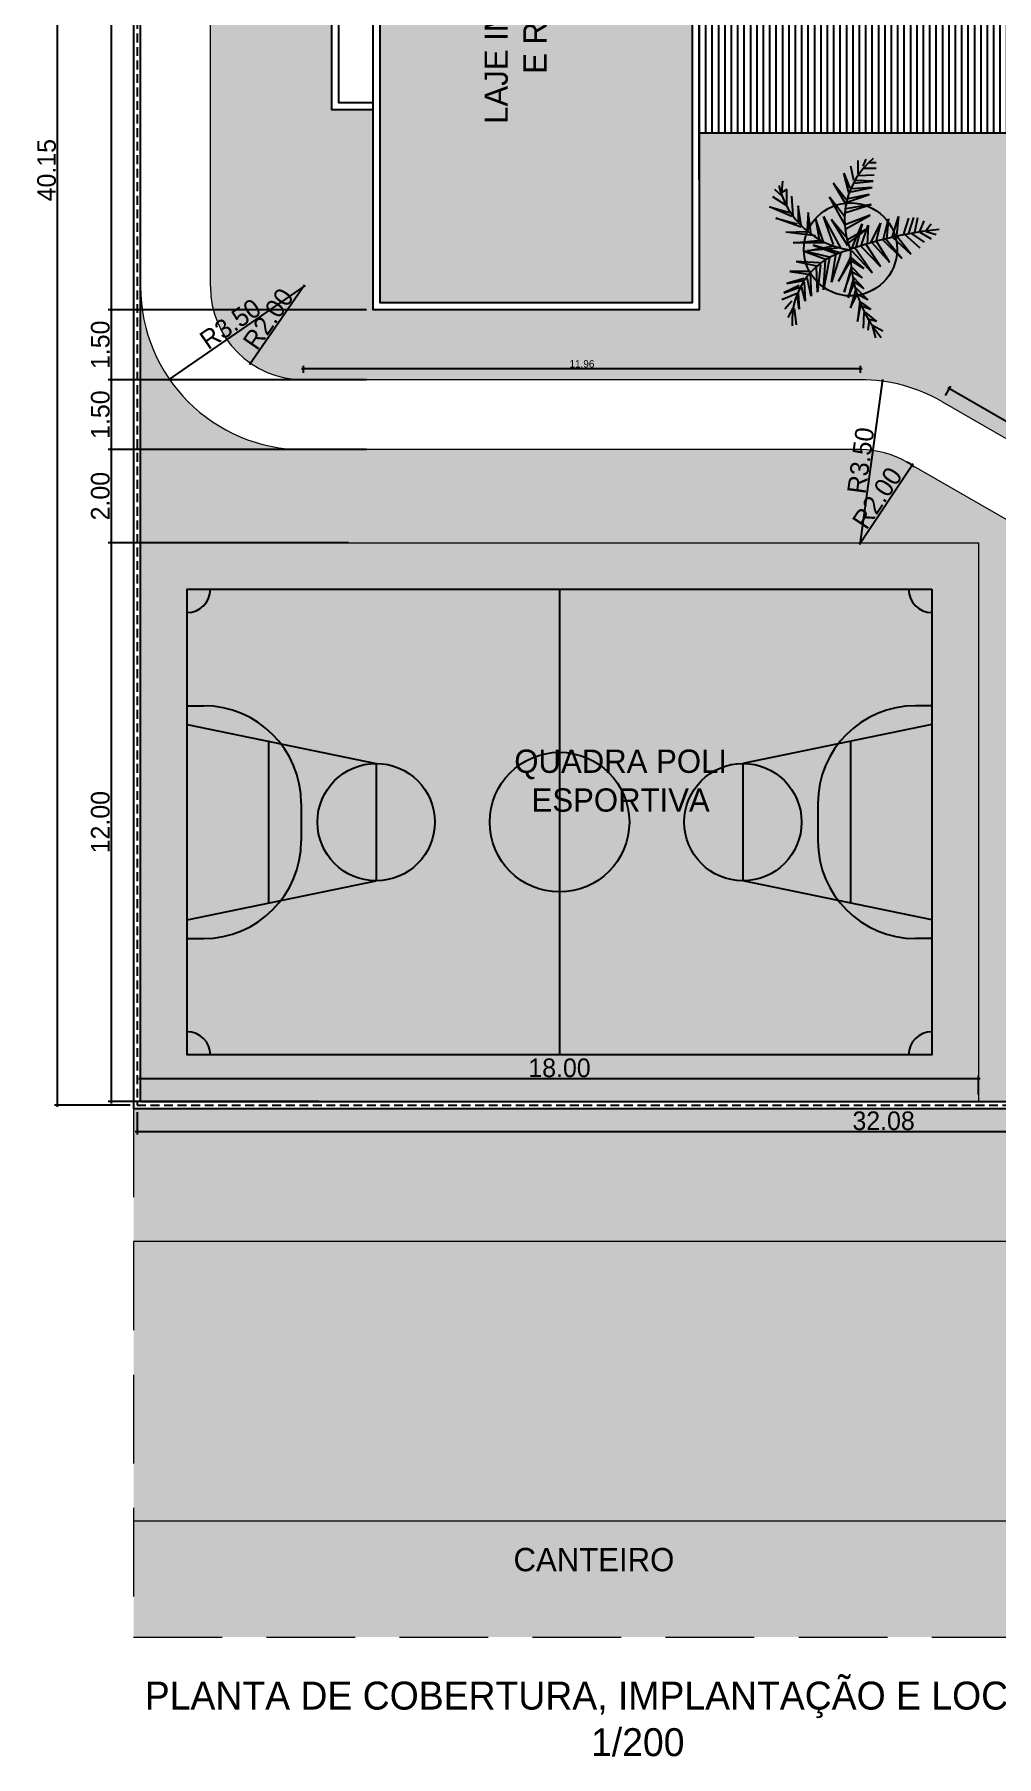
# Model space of a CAD drawing. Header units: feet. Extents: x 1734 to 1931, y 883 to 1088.
# Drawn here: x 1803.2 to 1823.87, y 1031.99 to 1068.97 of the extents above; entities that cross this region are included whole.
import ezdxf

# ---------------------------------------------------------------- set-up
doc = ezdxf.new("R2010")
doc.units = ezdxf.units.FT
doc.header["$LTSCALE"] = 0.3
doc.header["$MEASUREMENT"] = 0
doc.header["$PDMODE"] = 32
doc.header["$PDSIZE"] = 0.1
doc.linetypes.add('DASHED2', pattern=[0.375, 0.25, -0.125])
doc.linetypes.add('HIDDEN', pattern=[9.525, 6.35, -3.175])
doc.layers.get('0').update_dxf_attribs({"linetype": 'CONTINUOUS'})
doc.layers.get('Defpoints').update_dxf_attribs({"linetype": 'CONTINUOUS'})
for name, color, linetype in [('1', 1, 'CONTINUOUS'), ('2', 44, 'CONTINUOUS'), ('3', 3, 'CONTINUOUS'), ('5', 5, 'CONTINUOUS'), ('Cotas', 1, 'CONTINUOUS'), ('demolição', 140, 'DASHED2'), ('LOTE', 5, 'CONTINUOUS'), ('projecao', 8, 'HIDDEN'), ('Texto', 44, 'CONTINUOUS')]:
    doc.layers.add(name, color=color, linetype=linetype)
doc.styles.add('style1', font='GOTHIC.TTF')
doc.dimstyles.new('ESC-100', dxfattribs={"dimtxt": 0.16, "dimasz": 0.04, "dimexe": 0.06, "dimexo": 0.15, "dimgap": 0.02, "dimtad": 1, "dimzin": 4, "dimdsep": 46, "dimtxsty": 'style1', "dimblk": 'OBLIQUE', "dimcen": 0.01, "dimdle": 0.04, "dimclrd": 14, "dimclre": 14, "dimclrt": 2, "dimazin": 0, "dimtfac": 1, "dimtix": 1, "dimtmove": 2, "dimatfit": 0, "dimldrblk": 'OPEN90', "dimfxl": 1, "dimtolj": 1, "dimtzin": 4, "dimlwd": -1, "dimlwe": -1, "dimarcsym": 0})

# ---------------------------------------------------------------- blocks, each defined once
blk = doc.blocks.new('planta 7')
at = {"color": 0}
for p, q in [((347.66, 294.69), (353.36, 307.49)), ((353.36, 307.49), (350.1, 295.85)), ((354.17, 298.18), (359.06, 305.74)), ((295.55, 294.11), (289.85, 297.01)), ((299.21, 294.69), (294.73, 298.76)), ((303.69, 291.78), (300.03, 300.5)), ((304.1, 299.34), (307.35, 290.03)), ((308.17, 290.61), (304.1, 299.34)), ((309.39, 297.6), (311.02, 287.71)), ((312.24, 287.71), (309.39, 297.6)), ((316.31, 295.85), (314.68, 285.38)), ((316.31, 284.22), (316.31, 295.85)), ((336.67, 281.31), (338.7, 298.18)), ((338.7, 298.18), (339.11, 285.96)), ((341.55, 289.45), (346.84, 304)), ((346.84, 304), (343.59, 291.78)), ((354.58, 297.6), (363.13, 297.6)), ((359.06, 299.92), (363.13, 304.58)), ((361.5, 300.5), (368.01, 299.92)), ((363.13, 297.6), (361.5, 300.5)), ((295.14, 293.52), (285.78, 292.36)), ((294.73, 290.61), (302.88, 291.78)), ((304.1, 291.2), (294.73, 290.61)), ((299.21, 287.12), (308.17, 289.45)), ((310.2, 287.71), (299.21, 287.12)), ((322.01, 292.36), (319.57, 280.72)), ((321.2, 278.98), (322.01, 292.36)), ((328.12, 288.29), (323.23, 275.49)), ((324.45, 273.16), (328.12, 288.29)), ((332.59, 294.11), (334.22, 277.82)), ((332.59, 276.65), (332.59, 294.11)), ((342.77, 289.45), (353.76, 291.2)), ((353.76, 291.2), (344.4, 291.2)), ((348.06, 294.11), (359.46, 294.69)), ((302.06, 283.63), (312.65, 285.96)), ((315.5, 284.22), (302.06, 283.63)), ((304.5, 280.14), (318.75, 280.72)), ((319.97, 278.4), (304.5, 280.14)), ((305.73, 276.65), (322.82, 275.49)), ((324.04, 273.16), (305.73, 276.65)), ((331.37, 282.47), (326.49, 269.67)), ((326.89, 267.34), (331.37, 282.47)), ((328.12, 285.96), (330.97, 270.84)), ((329.74, 266.76), (328.12, 285.96)), ((347.66, 276.65), (329.34, 266.76)), ((331.78, 270.84), (347.66, 276.65)), ((333, 276.65), (346.84, 281.31)), ((346.84, 281.31), (333.41, 278.98)), ((337.48, 283.63), (350.1, 285.38)), ((350.1, 285.38), (340.33, 285.96)), ((310.2, 272), (325.67, 269.67)), ((326.89, 266.76), (310.2, 272)), ((310.66, 267.96), (322.32, 261.21)), ((324.52, 261.21), (310.66, 267.96)), ((330.97, 262.69), (346.03, 272)), ((346.03, 272), (336.26, 263.85)), ((343.18, 264.44), (359.06, 273.16)), ((359.06, 273.16), (347.66, 264.44)), ((353.76, 263.27), (366.79, 270.84)), ((366.79, 270.84), (357.02, 263.27)), ((287.65, 257.15), (297.1, 255.35)), ((299.31, 255.8), (287.65, 257.15)), ((295.53, 261.21), (303.72, 257.15)), ((306.24, 258.05), (295.53, 261.21)), ((306.87, 258.05), (299.94, 251.3)), ((299.94, 251.3), (303.09, 257.15)), ((301.2, 262.56), (310.03, 258.95)), ((312.55, 259.4), (301.2, 262.56)), ((304.35, 264.81), (316.33, 260.75)), ((318.54, 260.75), (304.35, 264.81)), ((312.86, 259.4), (306.56, 253.55)), ((306.56, 253.55), (310.34, 258.95)), ((312.55, 254.45), (316.33, 260.75)), ((318.54, 260.3), (312.55, 254.45)), ((328.12, 260.36), (315.5, 248.73)), ((315.5, 248.73), (329.74, 258.62)), ((324.84, 261.66), (317.91, 253.55)), ((317.91, 253.55), (322.32, 260.75)), ((329.34, 260.36), (343.59, 254.55)), ((343.59, 254.55), (330.15, 258.04)), ((332.59, 262.11), (341.14, 251.06)), ((341.14, 251.06), (334.22, 263.27)), ((340.74, 263.85), (348.47, 249.89)), ((348.47, 249.89), (343.18, 263.85)), ((350.1, 263.85), (354.58, 249.31)), ((354.58, 249.31), (352.14, 263.85)), ((356.21, 262.69), (360.28, 250.47)), ((360.28, 250.47), (357.83, 262.69)), ((361.5, 262.11), (372.49, 265.02)), ((361.91, 260.95), (364.35, 248.73)), ((364.35, 248.73), (363.53, 260.36)), ((372.49, 265.02), (363.94, 261.53)), ((366.79, 259.2), (368.01, 248.15)), ((368.01, 248.15), (368.42, 258.04)), ((368.42, 259.2), (376.56, 260.95)), ((371.27, 256.87), (371.68, 247.57)), ((372.08, 256.87), (379.82, 256.87)), ((284.5, 248.59), (278.19, 246.79)), ((285.44, 248.59), (282.29, 242.74)), ((288.59, 250.4), (282.61, 251.3)), ((292.69, 253.55), (283.87, 254)), ((292.69, 252.65), (287.65, 246.34)), ((287.65, 246.34), (288.91, 250.85)), ((298.68, 255.35), (294.58, 249.49)), ((294.58, 249.49), (296.47, 254.9)), ((330.56, 255.13), (319.16, 244.07)), ((319.16, 244.07), (331.78, 252.22)), ((332.59, 248.73), (321.6, 238.84)), ((330.97, 255.13), (342.77, 251.06)), ((342.77, 251.06), (331.78, 251.64)), ((333, 249.31), (343.99, 244.07)), ((375.34, 253.96), (375.34, 246.4)), ((376.56, 253.96), (380.63, 252.22)), ((378.6, 250.47), (378.6, 246.4)), ((321.6, 238.84), (333.82, 246.4)), ((334.63, 242.91), (323.64, 231.86)), ((323.64, 231.86), (335.04, 241.17)), ((335.85, 237.09), (326.08, 226.62)), ((343.99, 244.07), (333.82, 246.4)), ((335.04, 242.33), (346.44, 239.42)), ((346.44, 239.42), (335.04, 240.58)), ((336.26, 237.09), (347.66, 233.6)), ((326.08, 226.62), (336.67, 234.77)), ((337.48, 230.11), (329.74, 221.39)), ((347.66, 233.6), (337.07, 234.77)), ((337.89, 230.69), (346.84, 227.79)), ((338.29, 227.79), (347.25, 224.88)), ((338.29, 226.62), (333, 219.06)), ((338.7, 221.39), (335.04, 214.99)), ((339.11, 217.9), (337.48, 212.08)), ((338.7, 224.3), (347.25, 222.55)), ((339.11, 221.39), (345.21, 219.06)), ((339.92, 217.9), (343.59, 214.99))]:
    blk.add_line(p, q, dxfattribs=at)
for centre, radius, start, end in [((376.48, 255.23), 48.23, 103.15977, 172.88279), ((288.02, 253.26), 41.37, 11.06747, 94.00852), ((326.94, 185.75), 75.48, 88.72033, 129.91169), ((345.92, 219.16), 45.46, 39.60399, 112.36191), ((124.92, 189.01), 216.42, 5.64896, 19.48728)]:
    blk.add_arc(centre, radius, start, end, dxfattribs=at)
blk = doc.blocks.new('_Oblique')
at = {"color": 0, "linetype": 'ByBlock', "lineweight": -2}
blk.add_line((-0.5, -0.5), (0.5, 0.5), dxfattribs=at)
blk = doc.blocks.new('*D594')
at = {"layer": 'Cotas', "color": 14, "transparency": 16777216}
blk.add_line((1809.012, 1063.578), (1806.063, 1061.549), dxfattribs=at)
at = {"layer": 'Defpoints', "color": 0, "transparency": 16777216}
for p in [(1808.979, 1063.555), (1806.096, 1061.571)]:
    blk.add_point(p, dxfattribs=at)
at = {"layer": 'Cotas', "color": 14, "transparency": 16777216, "xscale": 0.04, "yscale": 0.04, "zscale": 0.04, "rotation": 214.5336477500891}
blk.add_blockref('_Oblique', (1806.096, 1061.571), dxfattribs=at)
at = {"layer": 'Cotas', "color": 2, "transparency": 16777216, "insert": (1807.407, 1062.753), "char_height": 0.4, "attachment_point": 5, "rotation": 34.5336, "style": 'style1'}
blk.add_mtext('\\A1;R3.50', dxfattribs=at)
blk = doc.blocks.new('_Open90')
at = {"color": 0, "linetype": 'ByBlock', "lineweight": -2}
for p, q in [((0, 0), (-1, 0)), ((-0.5, 0.5), (0, 0)), ((0, 0), (-0.5, -0.5))]:
    blk.add_line(p, q, dxfattribs=at)
blk = doc.blocks.new('*D595')
at = {"layer": 'Cotas', "color": 14, "transparency": 16777216}
blk.add_line((1809.002, 1063.588), (1807.821, 1061.876), dxfattribs=at)
at = {"layer": 'Defpoints', "color": 0, "transparency": 16777216}
for p in [(1808.979, 1063.555), (1807.844, 1061.909)]:
    blk.add_point(p, dxfattribs=at)
at = {"layer": 'Cotas', "color": 14, "transparency": 16777216, "xscale": 0.04, "yscale": 0.04, "zscale": 0.04, "rotation": 235.429976300781}
blk.add_blockref('_Oblique', (1807.844, 1061.909), dxfattribs=at)
at = {"layer": 'Cotas', "color": 2, "transparency": 16777216, "insert": (1808.222, 1062.862), "char_height": 0.4, "attachment_point": 5, "rotation": 55.43, "style": 'style1'}
blk.add_mtext('\\A1;R2.00', dxfattribs=at)
blk = doc.blocks.new('*D596')
at = {"layer": 'Cotas', "color": 14, "transparency": 16777216}
blk.add_line((1820.938, 1058.016), (1821.422, 1061.563), dxfattribs=at)
at = {"layer": 'Defpoints', "color": 0, "transparency": 16777216}
for p in [(1821.416, 1061.523), (1820.943, 1058.055)]:
    blk.add_point(p, dxfattribs=at)
at = {"layer": 'Cotas', "color": 14, "transparency": 16777216, "xscale": 0.04, "yscale": 0.04, "zscale": 0.04, "rotation": 82.22911795361054}
blk.add_blockref('_Oblique', (1821.416, 1061.523), dxfattribs=at)
at = {"layer": 'Cotas', "color": 2, "transparency": 16777216, "insert": (1820.952, 1059.82), "char_height": 0.4, "attachment_point": 5, "rotation": 82.2291, "style": 'style1'}
blk.add_mtext('\\A1;R3.50', dxfattribs=at)
blk = doc.blocks.new('*D597')
at = {"layer": 'Cotas', "color": 14, "transparency": 16777216}
blk.add_line((1820.921, 1058.022), (1822.073, 1059.754), dxfattribs=at)
blk.add_arc((1820.943, 1058.055), 2, 54.6521, 60, dxfattribs=at)
at = {"layer": 'Defpoints', "color": 0, "transparency": 16777216}
for p in [(1822.051, 1059.721), (1820.943, 1058.055)]:
    blk.add_point(p, dxfattribs=at)
at = {"layer": 'Cotas', "color": 14, "transparency": 16777216, "xscale": 0.04, "yscale": 0.04, "zscale": 0.04, "rotation": 56.37100954712629}
blk.add_blockref('_Oblique', (1822.051, 1059.721), dxfattribs=at)
at = {"layer": 'Cotas', "color": 2, "transparency": 16777216, "insert": (1821.305, 1059.015), "char_height": 0.4, "attachment_point": 5, "rotation": 56.371, "style": 'style1'}
blk.add_mtext('\\A1;R2.00', dxfattribs=at)
blk = doc.blocks.new('*D565')
at = {"layer": 'Cotas', "color": 14, "transparency": 16777216}
for p, q in [((1810.329, 1079.655), (1804.786, 1079.655)), ((1804.846, 1079.695), (1804.846, 1063.015)), ((1810.329, 1063.055), (1804.786, 1063.055))]:
    blk.add_line(p, q, dxfattribs=at)
at = {"layer": 'Defpoints', "color": 0, "transparency": 16777216}
for p in [(1810.479, 1079.655), (1804.846, 1063.055), (1810.479, 1063.055)]:
    blk.add_point(p, dxfattribs=at)
at = {"layer": 'Cotas', "color": 14, "transparency": 16777216, "xscale": 0.04, "yscale": 0.04, "zscale": 0.04}
for p, rotation in [((1804.846, 1079.655), 90), ((1804.846, 1063.055), 270)]:
    blk.add_blockref('_Oblique', p, dxfattribs=dict(at, rotation=rotation))
at = {"layer": 'Cotas', "color": 2, "transparency": 16777216, "insert": (1804.616, 1071.355), "char_height": 0.4, "attachment_point": 5, "rotation": 90, "style": 'style1'}
blk.add_mtext('\\A1;16.60', dxfattribs=at)
blk = doc.blocks.new('*D566')
at = {"layer": 'Cotas', "color": 14, "transparency": 16777216}
for p, q in [((1810.329, 1063.055), (1804.786, 1063.055)), ((1804.846, 1063.095), (1804.846, 1061.515)), ((1810.329, 1061.555), (1804.786, 1061.555))]:
    blk.add_line(p, q, dxfattribs=at)
at = {"layer": 'Defpoints', "color": 0, "transparency": 16777216}
for p in [(1810.479, 1063.055), (1804.846, 1061.555), (1810.479, 1061.555)]:
    blk.add_point(p, dxfattribs=at)
at = {"layer": 'Cotas', "color": 14, "transparency": 16777216, "xscale": 0.04, "yscale": 0.04, "zscale": 0.04}
for p, rotation in [((1804.846, 1063.055), 90), ((1804.846, 1061.555), 270)]:
    blk.add_blockref('_Oblique', p, dxfattribs=dict(at, rotation=rotation))
at = {"layer": 'Cotas', "color": 2, "transparency": 16777216, "insert": (1804.616, 1062.305), "char_height": 0.4, "attachment_point": 5, "rotation": 90, "style": 'style1'}
blk.add_mtext('\\A1;1.50', dxfattribs=at)
blk = doc.blocks.new('*D542')
at = {"layer": 'Cotas', "color": 14, "transparency": 16777216}
for p, q in [((1810.329, 1061.555), (1804.786, 1061.555)), ((1804.846, 1061.595), (1804.846, 1060.015)), ((1810.329, 1060.055), (1804.786, 1060.055))]:
    blk.add_line(p, q, dxfattribs=at)
at = {"layer": 'Defpoints', "color": 0, "transparency": 16777216}
for p in [(1810.479, 1061.555), (1804.846, 1060.055), (1810.479, 1060.055)]:
    blk.add_point(p, dxfattribs=at)
at = {"layer": 'Cotas', "color": 14, "transparency": 16777216, "xscale": 0.04, "yscale": 0.04, "zscale": 0.04}
for p, rotation in [((1804.846, 1061.555), 90), ((1804.846, 1060.055), 270)]:
    blk.add_blockref('_Oblique', p, dxfattribs=dict(at, rotation=rotation))
at = {"layer": 'Cotas', "color": 2, "transparency": 16777216, "insert": (1804.616, 1060.805), "char_height": 0.4, "attachment_point": 5, "rotation": 90, "style": 'style1'}
blk.add_mtext('\\A1;1.50', dxfattribs=at)
blk = doc.blocks.new('*D543')
at = {"layer": 'Cotas', "color": 14, "transparency": 16777216}
for p, q in [((1810.329, 1060.055), (1804.786, 1060.055)), ((1804.846, 1060.095), (1804.846, 1058.015)), ((1809.949, 1058.055), (1804.786, 1058.055))]:
    blk.add_line(p, q, dxfattribs=at)
at = {"layer": 'Defpoints', "color": 0, "transparency": 16777216}
for p in [(1810.479, 1060.055), (1804.846, 1058.055), (1810.099, 1058.055)]:
    blk.add_point(p, dxfattribs=at)
at = {"layer": 'Cotas', "color": 14, "transparency": 16777216, "xscale": 0.04, "yscale": 0.04, "zscale": 0.04}
for p, rotation in [((1804.846, 1060.055), 90), ((1804.846, 1058.055), 270)]:
    blk.add_blockref('_Oblique', p, dxfattribs=dict(at, rotation=rotation))
at = {"layer": 'Cotas', "color": 2, "transparency": 16777216, "insert": (1804.616, 1059.055), "char_height": 0.4, "attachment_point": 5, "rotation": 90, "style": 'style1'}
blk.add_mtext('\\A1;2.00', dxfattribs=at)
blk = doc.blocks.new('*D544')
at = {"layer": 'Cotas', "color": 14, "transparency": 16777216}
for p, q in [((1809.949, 1058.055), (1804.786, 1058.055)), ((1804.846, 1058.095), (1804.846, 1046.015)), ((1809.306, 1046.055), (1804.786, 1046.055))]:
    blk.add_line(p, q, dxfattribs=at)
at = {"layer": 'Defpoints', "color": 0, "transparency": 16777216}
for p in [(1810.099, 1058.055), (1804.846, 1046.055), (1809.456, 1046.055)]:
    blk.add_point(p, dxfattribs=at)
at = {"layer": 'Cotas', "color": 14, "transparency": 16777216, "xscale": 0.04, "yscale": 0.04, "zscale": 0.04}
for p, rotation in [((1804.846, 1058.055), 90), ((1804.846, 1046.055), 270)]:
    blk.add_blockref('_Oblique', p, dxfattribs=dict(at, rotation=rotation))
at = {"layer": 'Cotas', "color": 2, "transparency": 16777216, "insert": (1804.616, 1052.055), "char_height": 0.4, "attachment_point": 5, "rotation": 90, "style": 'style1'}
blk.add_mtext('\\A1;12.00', dxfattribs=at)
blk = doc.blocks.new('*D545')
at = {"layer": 'Cotas', "color": 14, "transparency": 16777216}
for p, q in [((1805.254, 1086.13), (1803.631, 1086.13)), ((1803.691, 1045.94), (1803.691, 1086.17)), ((1805.254, 1045.98), (1803.631, 1045.98))]:
    blk.add_line(p, q, dxfattribs=at)
at = {"layer": 'Defpoints', "color": 0, "transparency": 16777216}
for p in [(1803.691, 1086.13), (1805.404, 1086.13), (1805.404, 1045.98)]:
    blk.add_point(p, dxfattribs=at)
at = {"layer": 'Cotas', "color": 14, "transparency": 16777216, "xscale": 0.04, "yscale": 0.04, "zscale": 0.04}
for p, rotation in [((1803.691, 1086.13), 90), ((1803.691, 1045.98), 270)]:
    blk.add_blockref('_Oblique', p, dxfattribs=dict(at, rotation=rotation))
at = {"layer": 'Cotas', "color": 2, "transparency": 16777216, "insert": (1803.461, 1066.055), "char_height": 0.4, "attachment_point": 5, "rotation": 90, "style": 'style1'}
blk.add_mtext('\\A1;40.15', dxfattribs=at)
blk = doc.blocks.new('*D550')
at = {"layer": 'Defpoints', "color": 14, "linetype": 'Continuous', "transparency": 16777216}
for p, q in [((1820.983, 1061.791), (1808.939, 1061.791)), ((1808.979, 1061.705), (1808.979, 1061.851)), ((1820.943, 1061.705), (1820.943, 1061.851))]:
    blk.add_line(p, q, dxfattribs=at)
at = {"layer": 'Defpoints', "color": 0, "linetype": 'Continuous', "transparency": 16777216}
for p in [(1808.979, 1061.791), (1808.979, 1061.555), (1820.943, 1061.555)]:
    blk.add_point(p, dxfattribs=at)
at = {"layer": 'Defpoints', "color": 14, "linetype": 'Continuous', "transparency": 16777216, "xscale": 0.04, "yscale": 0.04, "zscale": 0.04, "rotation": 180}
blk.add_blockref('_Oblique', (1808.979, 1061.791), dxfattribs=at)
at = {"layer": 'Defpoints', "color": 14, "linetype": 'Continuous', "transparency": 16777216, "xscale": 0.04, "yscale": 0.04, "zscale": 0.04}
blk.add_blockref('_Oblique', (1820.943, 1061.791), dxfattribs=at)
at = {"layer": 'Defpoints', "color": 2, "linetype": 'Continuous', "transparency": 16777216, "insert": (1814.961, 1061.895), "char_height": 0.16, "attachment_point": 5, "style": 'style1'}
blk.add_mtext('\\A1;11.96', dxfattribs=at)
blk = doc.blocks.new('*D551')
at = {"layer": 'Cotas', "color": 14, "transparency": 16777216}
for p, q in [((1822.768, 1061.216), (1822.884, 1061.418)), ((1822.82, 1061.386), (1838.425, 1052.376)), ((1838.304, 1052.247), (1838.42, 1052.448))]:
    blk.add_line(p, q, dxfattribs=at)
at = {"layer": 'Defpoints', "color": 0, "transparency": 16777216}
for p in [(1822.693, 1061.086), (1838.229, 1052.117), (1838.39, 1052.396)]:
    blk.add_point(p, dxfattribs=at)
at = {"layer": 'Cotas', "color": 14, "transparency": 16777216, "xscale": 0.04, "yscale": 0.04, "zscale": 0.04}
for p, rotation in [((1822.854, 1061.366), 150.0000000000028), ((1838.39, 1052.396), 330.0000000000028)]:
    blk.add_blockref('_Oblique', p, dxfattribs=dict(at, rotation=rotation))
at = {"layer": 'Cotas', "color": 2, "transparency": 16777216, "insert": (1830.737, 1057.08), "char_height": 0.4, "attachment_point": 5, "rotation": 330, "style": 'style1'}
blk.add_mtext('\\A1;17.94', dxfattribs=at)
blk = doc.blocks.new('*D570')
at = {"layer": 'Cotas', "color": 14, "transparency": 16777216}
for p, q in [((1805.439, 1046.547), (1823.519, 1046.547)), ((1805.479, 1046.205), (1805.479, 1046.607)), ((1823.479, 1046.205), (1823.479, 1046.607))]:
    blk.add_line(p, q, dxfattribs=at)
at = {"layer": 'Defpoints', "color": 0, "transparency": 16777216}
for p in [(1823.479, 1046.547), (1805.479, 1046.055), (1823.479, 1046.055)]:
    blk.add_point(p, dxfattribs=at)
at = {"layer": 'Cotas', "color": 14, "transparency": 16777216, "xscale": 0.04, "yscale": 0.04, "zscale": 0.04, "rotation": 180}
blk.add_blockref('_Oblique', (1805.479, 1046.547), dxfattribs=at)
at = {"layer": 'Cotas', "color": 14, "transparency": 16777216, "xscale": 0.04, "yscale": 0.04, "zscale": 0.04}
blk.add_blockref('_Oblique', (1823.479, 1046.547), dxfattribs=at)
at = {"layer": 'Cotas', "color": 2, "transparency": 16777216, "insert": (1814.479, 1046.777), "char_height": 0.4, "attachment_point": 5, "style": 'style1'}
blk.add_mtext('\\A1;18.00', dxfattribs=at)
blk = doc.blocks.new('*D571')
at = {"layer": 'Cotas', "color": 14, "transparency": 16777216}
for p, q in [((1805.404, 1045.83), (1805.404, 1045.35)), ((1837.479, 1045.83), (1837.479, 1045.35)), ((1805.364, 1045.41), (1837.519, 1045.41))]:
    blk.add_line(p, q, dxfattribs=at)
at = {"layer": 'Defpoints', "color": 0, "transparency": 16777216}
for p in [(1805.404, 1045.98), (1837.479, 1045.98), (1837.479, 1045.41)]:
    blk.add_point(p, dxfattribs=at)
at = {"layer": 'Cotas', "color": 14, "transparency": 16777216, "xscale": 0.04, "yscale": 0.04, "zscale": 0.04, "rotation": 180}
blk.add_blockref('_Oblique', (1805.404, 1045.41), dxfattribs=at)
at = {"layer": 'Cotas', "color": 14, "transparency": 16777216, "xscale": 0.04, "yscale": 0.04, "zscale": 0.04}
blk.add_blockref('_Oblique', (1837.479, 1045.41), dxfattribs=at)
at = {"layer": 'Cotas', "color": 2, "transparency": 16777216, "insert": (1821.441, 1045.64), "char_height": 0.4, "attachment_point": 5, "style": 'style1'}
blk.add_mtext('\\A1;32.08', dxfattribs=at)

msp = doc.modelspace()

# ---------------------------------------------------------------- hatches: boundary and pattern name
at = {"linetype": 'Continuous', "true_color": 0xbdcb95}
h = msp.add_hatch(color=253, dxfattribs=at)
h.dxf.hatch_style = 1
h.paths.add_polyline_path([(1860.979, 1082.555, 0.414214), (1858.979, 1084.555), (1808.979, 1084.555, 0.414214), (1806.979, 1082.555), (1806.979, 1063.555, 0.414214), (1808.979, 1061.555), (1820.943, 1061.555, -0.131652), (1822.693, 1061.086), (1824.479, 1060.055), (1834.331, 1054.367), (1838.229, 1052.117, -0.267949), (1839.979, 1049.086), (1839.979, 1038.055, 0.414214), (1841.979, 1036.055), (1858.979, 1036.055, 0.414214), (1860.979, 1038.055)])
h.paths.add_polyline_path([(1837.929, 1063.055), (1837.929, 1060.205), (1834.779, 1060.205), (1834.746, 1062.004, -0.083534), (1833.556, 1054.93), (1824.479, 1060.171), (1824.479, 1062.955), (1834.725, 1062.955, -0.011002), (1834.746, 1062.004), (1834.779, 1063.055), (1824.479, 1063.055), (1824.479, 1066.855), (1817.479, 1066.855), (1817.479, 1063.055), (1810.479, 1063.055), (1810.479, 1067.355), (1809.579, 1067.355), (1809.579, 1074.355), (1810.479, 1074.355), (1810.479, 1079.655), (1817.479, 1079.655), (1817.479, 1082.355), (1824.979, 1082.355), (1824.979, 1079.655), (1843.579, 1079.655), (1843.579, 1081.805), (1847.029, 1081.805), (1847.029, 1079.655), (1849.029, 1079.655), (1849.029, 1063.055)], flags=16)
h.paths.add_polyline_path([(1837.566, 1081.265, 0.812596), (1831.781, 1080.255), (1831.781, 1079.755), (1831.631, 1079.755), (1831.631, 1080.255, -0.810376), (1837.698, 1081.34)], flags=16)
h.paths.add_polyline_path([(1831.534, 1079.805), (1831.534, 1080.193), (1831.189, 1080.193), (1831.189, 1079.805)], flags=24)
h.paths.add_polyline_path([(1831.534, 1079.505), (1831.534, 1079.893), (1831.189, 1079.893), (1831.189, 1079.505)], flags=8)
h.paths.add_polyline_path([(1837.934, 1080.214), (1837.934, 1080.726), (1837.589, 1080.726), (1837.589, 1080.214)], flags=24)
msp.add_hatch(color=253, dxfattribs=at).paths.add_polyline_path([(1821.943, 1059.787, 0.131652), (1820.943, 1060.055), (1808.979, 1060.055, -0.414214), (1805.479, 1063.555), (1805.479, 1058.055), (1823.479, 1058.055), (1823.479, 1046.055), (1824.479, 1046.055), (1824.479, 1058.208), (1832.752, 1053.431, 0.243495), (1830.479, 1048.055), (1830.479, 1046.055), (1837.479, 1046.055), (1837.479, 1034.555), (1841.979, 1034.555, -0.414214), (1838.479, 1038.055), (1838.479, 1049.086, 0.267949), (1837.479, 1050.818), (1832.846, 1053.493), (1824.479, 1058.323)])
at = {"true_color": 0x4c7b3d}
msp.add_hatch(color=87, dxfattribs=at).paths.add_polyline_path([(1823.479, 1058.055), (1805.479, 1058.055), (1805.479, 1046.055), (1823.479, 1046.055)])
at = {"linetype": 'Continuous', "true_color": 0xbdcb95}
h = msp.add_hatch(color=253, dxfattribs=at)
h.dxf.hatch_style = 1
h.paths.add_polyline_path([(1824.217, 1037.055), (1805.329, 1037.055), (1805.329, 1034.555), (1826.298, 1034.555, 0.361741)])
at = {"layer": '1', "linetype": 'Continuous'}
h = msp.add_hatch(dxfattribs=at)
h.set_pattern_fill('ANSI31', color=8, scale=1.1, angle=225)
h.set_pattern_definition([(270, (2753.03533, -486.00086), (0.1375, -4e-17), [])])
h.paths.add_polyline_path([(1817.479, 1069.355), (1817.479, 1066.855), (1824.479, 1066.855), (1824.479, 1069.355)])
at = {"layer": 'Defpoints', "linetype": 'Continuous', "true_color": 0x4c7b3d}
h = msp.add_hatch(color=87, dxfattribs=at)
h.dxf.hatch_style = 1
edge = h.paths.add_edge_path()
edge.add_arc((1820.729, 1064.355), 1, 0, 360)
at = {"layer": 'demolição', "linetype": 'Continuous'}
h = msp.add_hatch(color=255, dxfattribs=at)
h.dxf.hatch_style = 1
h.paths.add_polyline_path([(1834.629, 1068.355), (1838.079, 1068.355), (1838.079, 1063.205), (1848.879, 1063.205), (1848.879, 1079.505), (1847.029, 1079.505), (1847.029, 1078.505), (1843.579, 1078.505), (1843.579, 1079.505), (1824.629, 1079.505), (1824.629, 1063.205), (1834.629, 1063.205)])
h.paths.add_polyline_path([(1810.629, 1063.205), (1817.329, 1063.205), (1817.329, 1079.505), (1810.629, 1079.505)])
h = msp.add_hatch(color=255, dxfattribs=at)
h.dxf.hatch_style = 1
h.paths.add_polyline_path([(1830.479, 1045.261), (1830.479, 1045.905), (1830.479, 1046.055), (1826.979, 1046.055), (1826.979, 1045.905), (1826.179, 1045.905), (1826.179, 1046.055), (1824.979, 1046.055), (1824.979, 1045.905), (1805.329, 1045.905), (1805.329, 1043.055), (1827.224, 1043.055, -0.381321), (1834.478, 1034.555), (1837.329, 1034.555, 0.307445)])
h = msp.add_hatch(color=251, dxfattribs=at)
h.dxf.hatch_style = 1
h.paths.add_polyline_path([(1827.224, 1043.055), (1805.329, 1043.055), (1805.329, 1037.055), (1824.217, 1037.055, -0.361741), (1826.298, 1034.555), (1834.478, 1034.555, 0.381321)])

# ---------------------------------------------------------------- linework, layer by layer
at = {"layer": '1', "linetype": 'Continuous', "lineweight": 13}
for p, q in [((1806.979, 1063.555), (1806.979, 1082.555)), ((1820.943, 1061.555), (1808.979, 1061.555))]:
    msp.add_line(p, q, dxfattribs=at)
at = {"layer": '1', "linetype": 'Continuous'}
for p, q in [((1817.479, 1065.855), (1817.479, 1075.855)), ((1817.479, 1066.855), (1824.479, 1066.855))]:
    msp.add_line(p, q, dxfattribs=at)
at = {"layer": '1', "linetype": 'Continuous', "lineweight": 9}
for p, q in [((1822.693, 1061.086), (1824.479, 1060.055)), ((1820.943, 1060.055), (1808.979, 1060.055)), ((1821.943, 1059.787), (1824.479, 1058.323))]:
    msp.add_line(p, q, dxfattribs=at)
at = {"layer": '1', "linetype": 'Continuous'}
for points in [[(1810.479, 1074.355), (1809.579, 1074.355), (1809.579, 1067.355), (1810.479, 1067.355)], [(1810.479, 1074.205), (1809.729, 1074.205), (1809.729, 1067.505), (1810.479, 1067.505)]]:
    msp.add_lwpolyline(points, dxfattribs=at)
at = {"layer": '1', "linetype": 'Continuous', "lineweight": 15}
msp.add_lwpolyline([(1805.479, 1058.055), (1823.479, 1058.055), (1823.479, 1046.055)], dxfattribs=at)
at = {"layer": '1', "linetype": 'Continuous'}
msp.add_circle((1820.729, 1064.355), 1, dxfattribs=at)
at = {"layer": '1', "linetype": 'Continuous', "lineweight": 13}
for radius in [3.5, 2]:
    msp.add_arc((1808.979, 1063.555), radius, 180, 270, dxfattribs=at)
at = {"layer": '1', "linetype": 'Continuous', "lineweight": 9}
for radius in [3.5, 2]:
    msp.add_arc((1820.943, 1058.055), radius, 60, 90, dxfattribs=at)
at = {"layer": '2'}
msp.add_lwpolyline([(1810.479, 1079.655), (1817.479, 1079.655), (1817.479, 1063.055), (1810.479, 1063.055), (1810.479, 1079.655)], dxfattribs=at)
msp.add_lwpolyline([(1810.629, 1079.505), (1817.329, 1079.505), (1817.329, 1063.205), (1810.629, 1063.205)], close=True, dxfattribs=at)
at = {"layer": '3'}
for points in [[(1849.479, 1086.205), (1805.329, 1086.205), (1805.329, 1045.905), (1824.979, 1045.905)], [(1805.479, 1046.055), (1805.479, 1086.055)], [(1805.479, 1046.055), (1824.979, 1046.055)], [(1805.479, 1046.055), (1824.979, 1046.055)], [(1805.479, 1046.055), (1824.979, 1046.055)]]:
    msp.add_lwpolyline(points, dxfattribs=at)
at = {"layer": '5', "linetype": 'Continuous'}
msp.add_line((1817.479, 1063.055), (1810.479, 1063.055), dxfattribs=at)
at = {"layer": 'demolição', "color": 255, "linetype": 'Continuous'}
for p, q in [((1814.479, 1057.055), (1814.479, 1047.055)), ((1806.479, 1054.555), (1806.829, 1054.555)), ((1822.479, 1054.555), (1822.129, 1054.555)), ((1806.479, 1054.155), (1810.539, 1053.315)), ((1822.479, 1054.155), (1818.419, 1053.315)), ((1808.229, 1053.805), (1808.229, 1050.305)), ((1820.729, 1053.805), (1820.729, 1050.305)), ((1810.539, 1053.315), (1810.539, 1050.795)), ((1818.419, 1053.315), (1818.419, 1050.795)), ((1808.929, 1052.455), (1808.929, 1051.655)), ((1820.029, 1052.455), (1820.029, 1051.655)), ((1806.479, 1049.955), (1810.539, 1050.795)), ((1822.479, 1049.955), (1818.419, 1050.795)), ((1806.479, 1049.555), (1806.829, 1049.555)), ((1822.479, 1049.555), (1822.129, 1049.555))]:
    msp.add_line(p, q, dxfattribs=at)
msp.add_lwpolyline([(1822.479, 1057.055), (1822.479, 1047.055), (1806.479, 1047.055), (1806.479, 1057.055)], close=True, dxfattribs=at)
for centre, radius in [((1810.539, 1052.055), 1.26), ((1814.479, 1052.055), 1.5), ((1818.419, 1052.055), 1.26)]:
    msp.add_circle(centre, radius, dxfattribs=at)
for centre, radius, start, end in [((1806.479, 1057.055), 0.5, 270, 0), ((1822.479, 1057.055), 0.5, 180, 270), ((1806.829, 1052.455), 2.1, 0, 90), ((1822.129, 1052.455), 2.1, 90, 180), ((1806.829, 1051.655), 2.1, 270, 0), ((1822.129, 1051.655), 2.1, 180, 270), ((1806.479, 1047.055), 0.5, 0, 90), ((1822.479, 1047.055), 0.5, 90, 180)]:
    msp.add_arc(centre, radius, start, end, dxfattribs=at)
at = {"layer": 'LOTE', "color": 1, "linetype": 'HIDDEN', "lineweight": 15}
msp.add_lwpolyline([(1805.329, 1045.905), (1805.329, 1034.555), (1837.329, 1034.555)], dxfattribs=at)
at = {"layer": 'LOTE', "color": 1, "linetype": 'Continuous', "lineweight": 9}
for points in [[(1805.329, 1043.055), (1827.224, 1043.055)], [(1805.329, 1037.055), (1824.217, 1037.055)]]:
    msp.add_lwpolyline(points, dxfattribs=at)
at = {"layer": 'projecao', "ltscale": 0.1}
msp.add_lwpolyline([(1824.979, 1045.98), (1837.404, 1045.98), (1837.404, 1034.48), (1862.554, 1034.48), (1862.554, 1086.13), (1805.404, 1086.13), (1805.404, 1045.98), (1824.979, 1045.98)], dxfattribs=at)

# ---------------------------------------------------------------- block references
at = {"xscale": 0.03750000000000001, "yscale": 0.03750000000000001, "zscale": 0.03750000000000001, "rotation": 90}
msp.add_blockref('planta 7', (1830.524, 1052.02), dxfattribs=at)

# ---------------------------------------------------------------- texts
at = {"layer": 'Texto', "insert": (1812.468, 1066.457), "char_height": 0.1, "width": 9.29655, "attachment_point": 1, "rotation": 90, "style": 'style1'}
msp.add_mtext('\\pi4.64827;{\\H2.4x;\\P\\pi0.59276;\\H2.0833x;LAJE IMPERMEABILIZADA\\P\\pi1.66736;E REVESTIDA COM \\P\\pi2.7982;CERÂMICA}', dxfattribs=at)
at = {"layer": 'Texto', "attachment_point": 1, "style": 'style1'}
for s, insert, char_height, width in [('\\pxqc;{\\H2.4x;\\P\\H2.0833x;QUADRA POLI ESPORTIVA}', (1812.532, 1054.013), 0.1, 6.52072), ('\\pxqc;CANTEIRO', (1813.495, 1036.469), 0.5, 3.44546), ('\\pi10.7153;\\P\\P\\pi0.09355;{\\H6x;PLANTA DE COBERTURA, IMPLANTAÇÃO E LOCAÇÃO \\P\\pi9.67968;1/200}', (1805.476, 1033.932), 0.1, 21.4306)]:
    msp.add_mtext(s, dxfattribs=dict(at, insert=insert, char_height=char_height, width=width))

# ---------------------------------------------------------------- dimensions: what is measured, and where the dimension line sits
at = {"layer": 'Cotas'}
for base, p1, p2, picture, middle in [((1803.691, 1086.13), (1805.404, 1045.98), (1805.404, 1086.13), '*D545', (1803.461, 1066.055)), ((1804.846, 1063.055), (1810.479, 1079.655), (1810.479, 1063.055), '*D565', (1804.616, 1071.355)), ((1804.846, 1061.555), (1810.479, 1063.055), (1810.479, 1061.555), '*D566', (1804.616, 1062.305)), ((1804.846, 1060.055), (1810.479, 1061.555), (1810.479, 1060.055), '*D542', (1804.616, 1060.805)), ((1804.846, 1058.055), (1810.479, 1060.055), (1810.099, 1058.055), '*D543', (1804.616, 1059.055)), ((1804.846, 1046.055), (1810.099, 1058.055), (1809.456, 1046.055), '*D544', (1804.616, 1052.055))]:
    dim = msp.add_linear_dim(base=base, p1=p1, p2=p2, angle=90, dimstyle='ESC-100', override={"dimtxt": 0.4}, dxfattribs=at)
    dim.commit()
    dim.dimension.update_dxf_attribs({"geometry": picture, "text_midpoint": middle})
for center, mpoint, picture, middle in [((1808.979, 1063.555), (1806.096, 1061.571), '*D594', (1807.407, 1062.753)), ((1808.979, 1063.555), (1807.844, 1061.909), '*D595', (1808.222, 1062.862)), ((1820.943, 1058.055), (1821.416, 1061.523), '*D596', (1820.952, 1059.82)), ((1820.943, 1058.055), (1822.051, 1059.721), '*D597', (1821.305, 1059.015))]:
    dim = msp.add_radius_dim(center=center, mpoint=mpoint, dimstyle='ESC-100', override={"dimtxt": 0.4}, dxfattribs=at)
    dim.commit()
    dim.dimension.update_dxf_attribs({"geometry": picture, "text_midpoint": middle})
dim = msp.add_aligned_dim(p1=(1822.693, 1061.086), p2=(1838.229, 1052.117), distance=0.322, dimstyle='ESC-100', override={"dimtxt": 0.4}, dxfattribs=at)
dim.commit()
dim.dimension.update_dxf_attribs({"geometry": '*D551', "text_midpoint": (1830.737, 1057.08)})
for base, p1, p2, picture, middle in [((1823.479, 1046.547), (1805.479, 1046.055), (1823.479, 1046.055), '*D570', (1814.479, 1046.777)), ((1837.478927001, 1045.410393454), (1805.403927001, 1045.980377936), (1837.478927001, 1045.980377936), '*D571', (1821.441427001, 1045.640454636))]:
    dim = msp.add_linear_dim(base=base, p1=p1, p2=p2, dimstyle='ESC-100', override={"dimtxt": 0.4}, dxfattribs=at)
    dim.commit()
    dim.dimension.update_dxf_attribs({"geometry": picture, "text_midpoint": middle})
at = {"layer": 'Defpoints', "linetype": 'Continuous'}
dim = msp.add_linear_dim(base=(1808.979, 1061.791), p1=(1820.943, 1061.555), p2=(1808.979, 1061.555), dimstyle='ESC-100', dxfattribs=at)
dim.commit()
dim.dimension.update_dxf_attribs({"geometry": '*D550', "text_midpoint": (1814.961, 1061.895)})

doc.saveas('drawing.dxf')
